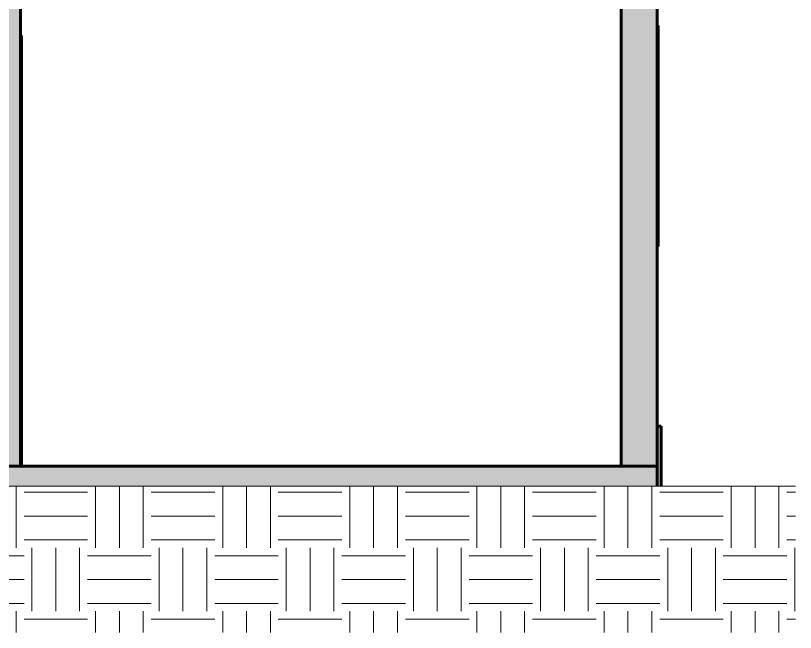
# Model space of a CAD drawing. Header units: millimetres. Extents: x -50912 to 58751, y -45352 to 5553.
# Drawn here: x 54856 to 58751, y -630 to 2451 of the extents above; entities that cross this region are included whole.
import ezdxf

# ---------------------------------------------------------------- set-up
doc = ezdxf.new("R2010")
doc.units = ezdxf.units.MM
for name, color, linetype, lineweight in [('A-DETL-GENF', 92, 'Continuous', 9), ('A-DETL-THIN', 151, 'Continuous', 9), ('A-DOOR', 31, 'Continuous', 9), ('A-FLOR', 192, 'Continuous', 25), ('A-FLOR-PATT', 8, 'Continuous', 25), ('A-GLAZ', 151, 'Continuous', 9), ('A-WALL', 113, 'Continuous', 25), ('A-WALL-PATT', 111, 'Continuous', 25)]:
    doc.layers.add(name, color=color, linetype=linetype, lineweight=lineweight)

# ---------------------------------------------------------------- blocks, each defined once
blk = doc.blocks.new('CRT_POR_Abrir_1 Folha_Madeira - 80 x 210 cm-3907159-E')
at = {"layer": 'A-DOOR'}
for p, q in [((-39614.6, 200), (-39614.6, 2350)), ((-39604.6, 2350), (-39614.6, 2350)), ((-39414.6, 2350), (-39424.6, 2350)), ((-39414.6, 2350), (-39414.6, 200))]:
    blk.add_line(p, q, dxfattribs=at)
blk = doc.blocks.new('CRT_JAN_Correr_Vidro e Madeira_4 Folhas - 240x90 cm-3838197-E')
at = {"layer": 'A-GLAZ'}
for p, q in [((-36234.6, 2400), (-36244.6, 2400)), ((-36234.6, 2400), (-36234.6, 1300)), ((-36234.6, 1300), (-36244.6, 1300))]:
    blk.add_line(p, q, dxfattribs=at)

msp = doc.modelspace()

# ---------------------------------------------------------------- hatches: boundary and pattern name
at = {"layer": 'A-DETL-GENF'}
h = msp.add_hatch(dxfattribs=at)
h.set_pattern_fill('FP_20', style=0, pattern_type=2)
h.set_pattern_definition([(0, (51723.05, 2371.76), (317.5, 317.5), [317.5, -317.5]), (0, (51723.05, 2490.82), (317.5, 317.5), [317.5, -317.5]), (0, (51723.05, 2609.9), (317.5, 317.5), [317.5, -317.5]), (90, (51762.74, 2649.57), (-317.5, 317.5), [317.5, -317.5]), (90, (51881.8, 2649.57), (-317.5, 317.5), [317.5, -317.5]), (90, (52000.87, 2649.57), (-317.5, 317.5), [317.5, -317.5])])
h.paths.add_polyline_path([(44491.921, -630.469), (58750.927, -630.469), (58750.927, 100), (44491.921, 100)])
at = {"layer": 'A-FLOR-PATT'}
msp.add_hatch(color=256, dxfattribs=at).paths.add_polyline_path([(57859.739, 100), (58060.195, 100), (58060.195, 200), (45340.195, 200), (45340.195, 100), (57636.942, 100)])
at = {"layer": 'A-WALL-PATT'}
for points in [[(54880.195, 200), (54879.83, 4350.729), (54700.195, 4350.729), (54700.195, 200), (54740.581, 200)], [(57880.195, 200), (58060.195, 200), (58060.195, 4350.729), (57880.195, 4350.729), (57880.195, 1068.099)], [(58080.195, 100), (58080.195, 400), (58060.195, 400), (58060.195, 100)]]:
    msp.add_hatch(color=256, dxfattribs=at).paths.add_polyline_path(points)

# ---------------------------------------------------------------- linework, layer by layer
at = {"layer": 'A-DETL-THIN'}
msp.add_line((58750.927, 100), (44491.921, 100), dxfattribs=at)
at = {"layer": 'A-FLOR', "lineweight": 60}
msp.add_line((57880.195, 200), (45520.195, 200), dxfattribs=at)
at = {"layer": 'A-WALL', "lineweight": 60}
for p, q in [((54880.195, 200), (54880.195, 4350.729)), ((57880.195, 4350.729), (57880.195, 200)), ((58060.195, 4350.729), (58060.195, 100)), ((58080.195, 400), (58060.195, 400)), ((58080.195, 100), (58080.195, 400)), ((57880.195, 200), (58060.195, 200))]:
    msp.add_line(p, q, dxfattribs=at)

# ---------------------------------------------------------------- block references
at = {"layer": 'A-DOOR'}
msp.add_blockref('CRT_POR_Abrir_1 Folha_Madeira - 80 x 210 cm-3907159-E', (94304.815, 0), dxfattribs=at)
at = {"layer": 'A-GLAZ'}
msp.add_blockref('CRT_JAN_Correr_Vidro e Madeira_4 Folhas - 240x90 cm-3838197-E', (94304.815, 0), dxfattribs=at)

doc.saveas('drawing.dxf')
